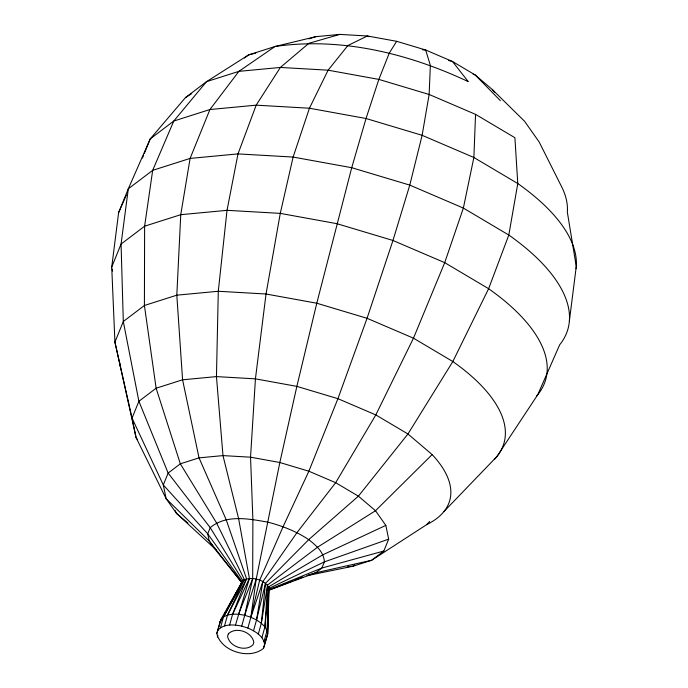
<?xml version="1.0" encoding="UTF-8"?>
<svg xmlns="http://www.w3.org/2000/svg" width="688" height="688" viewBox="0 0 688 688"><rect width="100%" height="100%" fill="white"/><g stroke="black" fill="none" stroke-linecap="round" stroke-linejoin="round"><path stroke-width="1.03" d="M216.78 633.545L220.857 619.535L242.864 580.534C251.017 575.89 265.396 579.537 269.12 588.403L267.606 634.25L263.53 648.268C249.744 660.119 221.011 651.381 216.78 633.545L217.855 630.328C223.634 623.517 233.834 624.549 241.72 626.106L244.713 615.304L252.677 578.642L252.883 519.449L250.544 457.185L255.429 378.847L266.032 294.008L280.274 213.383L293.122 157.062L309.437 108.222L328.107 70.185L347.861 45.546L367.349 35.982L396.649 41.306L425.683 50.009L452.472 61.49L475.202 74.975L492.307 89.535L524.574 121.277L539.177 142.003L562.423 188.323A201.292 84.753 15.5 0 1 567.342 212.128L576.269 266.54L569.372 320.969M267.847 622.614L267.606 634.25L263.53 648.268M267.985 616.267L268.294 601.458M216.152 549.901L176.472 513.351L166.143 498.697L136.069 437.559L114.922 342.108L111.731 267.039L118.628 212.609L128.303 188.813L150.242 138.89L185.373 97.679L206.486 81.674L238.882 71.354L280.369 67.441L328.107 70.185L378.847 79.404L429.14 94.471L475.546 114.363L473.877 157.492L463.359 208.077L444.715 262.653L413.471 338.178L375.811 414.916L335.667 482.692L296.949 532.65L262.807 581.678L250.871 617.239L247.878 628.041C255.11 631.231 264.063 636.202 264.605 645.043M267.959 603.582L268.045 601.467M261.922 637.681L264.914 626.88L267.555 585.024L317.564 547.175L375.502 510.737L432.141 454.579L407.95 433.982L375.811 414.916L337.92 398.679L296.863 386.372L255.429 378.847L216.453 376.603L182.578 379.802L156.124 388.221L138.89 401.293L132.044 418.123L136.069 437.559L137.282 439.288M264.063 641.44L267.056 630.638L268.784 586.761L267.606 634.25L267.056 630.638L264.914 626.88L268.784 586.761L322.913 554.76L385.83 525.391L375.502 510.737L358.388 496.168L335.667 482.692L308.869 471.211L279.835 462.508L250.544 457.185L222.981 455.602L199.03 457.864L180.325 463.815L168.139 473.06L163.297 484.954L166.143 498.697L209.195 540.94L241.97 582.753M258.327 634.035L261.328 623.233L265.516 583.286L308.714 539.633L358.388 496.168L407.95 433.982L452.833 361.535L488.618 288.702L508.81 235.038L517.78 183.541L514.899 137.712L475.546 114.363M396.649 41.306L389.296 53.071L378.847 79.404L366.033 118.508L351.714 167.709L316.781 303.227L296.863 386.372L279.835 462.508L256.16 579.279L250.871 617.239L256.538 619.948L261.328 623.233L264.914 626.88M253.537 630.741L256.538 619.948L262.807 581.678M261.328 623.233L267.555 585.024M256.538 619.948L265.516 583.286M217.855 630.328L220.857 619.535L223.488 616.921L244.317 579.434L216.539 522.889L180.325 463.815L156.124 388.221L144.411 305.489L144.618 226.197L152.684 170.332L173.78 121.036L206.486 81.674L248.557 54.928L275.011 46.5L315.844 36.662L339.786 34.4L367.349 35.982L369.344 36.67M217.331 637.157L217.872 635.196M220.495 627.723L223.488 616.921L242.864 580.534L210.227 527.67L168.139 473.06L138.89 401.293L123.307 321.502L121.071 244.051L128.303 188.813L152.684 170.332L190.094 158.421L237.996 153.897L293.122 157.062L351.714 167.709L409.781 185.106L463.359 208.077L508.81 235.038A232.432 97.859 15.5 0 1 559.697 344.765L537.758 394.688L496.899 456.557L443.923 511.571M224.512 625.899L227.504 615.106L244.317 579.434M229.629 624.996L232.621 614.195L246.545 578.728L226.223 519.801L199.03 457.864L182.578 379.802L176.816 295.178L180.755 214.69L190.094 158.421L209.917 109.53L238.882 71.354L275.011 46.5C341.11 36.903 408.5 53.535 468.244 81.614L452.472 61.49L448.447 60.424M235.494 625.065L249.391 578.453L238.616 518.632L222.981 455.602L216.453 376.603L218.294 291.265L227.023 210.322L237.996 153.897L256.185 105.161L280.369 67.441L308.886 43.301L339.786 34.4M223.488 616.921C229.93 613.24 237.721 613.842 244.713 615.304L256.16 579.279M238.487 614.264L252.677 578.642M142.45 158.042L143.62 155.17M144.394 153.252L150.242 138.89L173.78 121.036L209.917 109.53L256.185 105.161L309.437 108.222L366.033 118.508L422.122 135.312L473.877 157.492L517.78 183.541A224.512 94.531 15.5 0 1 576.062 268.595M111.731 267.039L121.071 244.051L144.618 226.197L180.755 214.69L227.023 210.322L280.274 213.383L336.871 223.669L392.96 240.473L444.715 262.653L488.618 288.702A224.512 94.531 15.5 0 1 536.545 396.133M306.934 575.684L352.935 566.233L371.64 560.273L383.827 551.036L388.668 539.134L385.83 525.391M118.628 212.609L126.334 195.048M232.621 614.195L249.391 578.453M227.504 615.106L246.545 578.728M221.364 620.017L219.773 622.752L221.828 619.002M224.907 613.369L225.931 611.494M226.954 609.62L242.864 580.534L242.288 581.953L207.724 533.828L163.297 484.954L132.044 418.123L114.922 342.108L123.307 321.502L144.411 305.489L176.816 295.178L218.294 291.265L266.032 294.008L316.781 303.227L367.065 318.295L413.471 338.178L452.833 361.535A201.292 84.753 15.5 0 1 494.362 459.438M219.773 622.752L221.82 619.045M226.421 610.695L229.491 605.13M230.514 603.281L241.772 582.874M307.828 575.28L315.568 572.812L371.64 560.273L426.689 524.634L429.622 521.53M244.455 58.033L248.557 54.928L255.79 53.088M354.69 565.003L352.935 566.233L347.732 566.723M185.373 97.679L191.677 93.602M268.87 590.089L292.882 580.887M294.885 580.113L302.883 577.051M269.068 590.175L315.568 572.812L321.881 568.03L383.827 551.036M388.668 539.134L324.383 561.872L269.12 588.403L268.544 589.814L321.881 568.03L324.383 561.872C323.953 552 315.904 545.274 308.714 539.633C296.339 531.368 282.398 525.916 268.053 522.209C249.288 518.829 226.12 514.203 210.227 527.67L207.724 533.828L209.195 540.94L214.544 548.525L241.858 582.822M308.946 38.855L315.844 36.662M422.613 49.828L425.683 50.009L430.353 65.377L429.14 94.471L422.122 135.312L409.781 185.106L392.96 240.473L367.065 318.295L337.92 398.679L308.869 471.211L283.078 526.707L259.617 580.311L250.871 617.239L244.713 615.304M241.72 626.106L247.878 628.041M473.189 74.227L475.202 74.975L500.382 100.68M187.876 523.061L176.472 513.351L175.113 510.453M210.399 543.795L211.93 545.24M112.153 269.077L112.574 271.124M119.729 362.722L119.85 365.913M492.307 89.535A116.212 48.934 15.5 0 1 494.638 92.132M432.141 454.579A164.355 69.196 15.5 0 1 426.689 524.634M228.339 633.863L227.573 636.142C229.113 646.634 245.478 652.37 253.046 644.733L253.812 642.454C252.281 631.962 235.907 626.218 228.339 633.863"/></g></svg>
